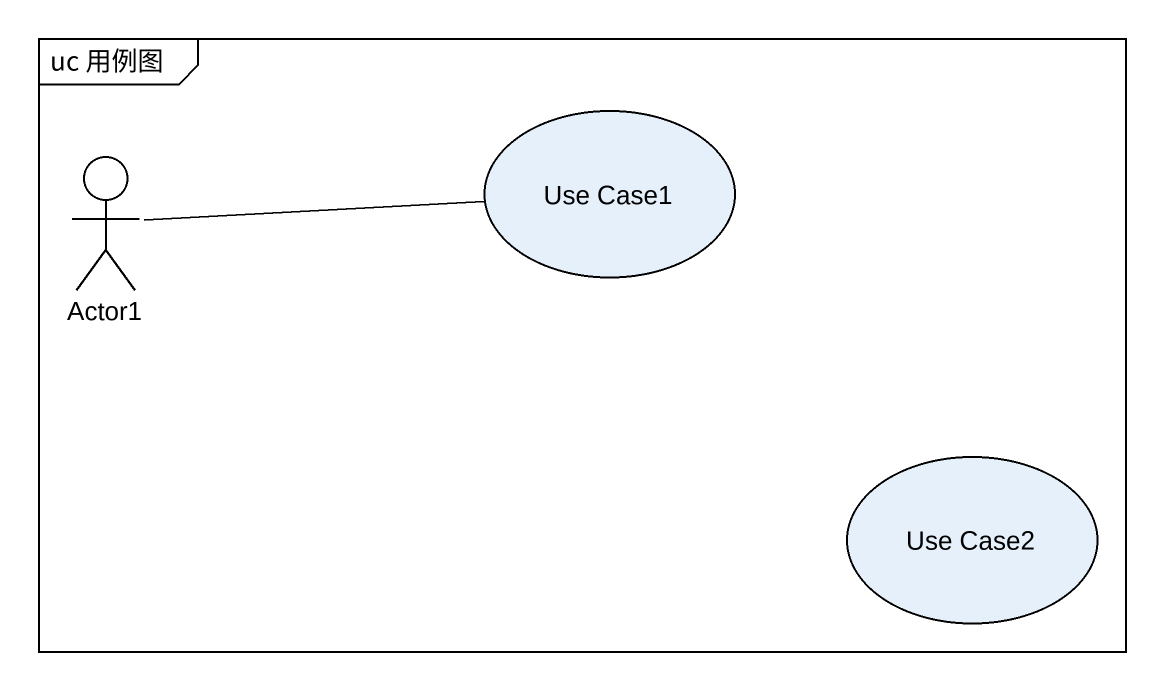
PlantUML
@startuml
mainframe uc 用例图
actor Actor1
usecase "Use Case1" as Use_Case1
usecase "Use Case2" as Use_Case2
Actor1 -right- Use_Case1
@enduml
